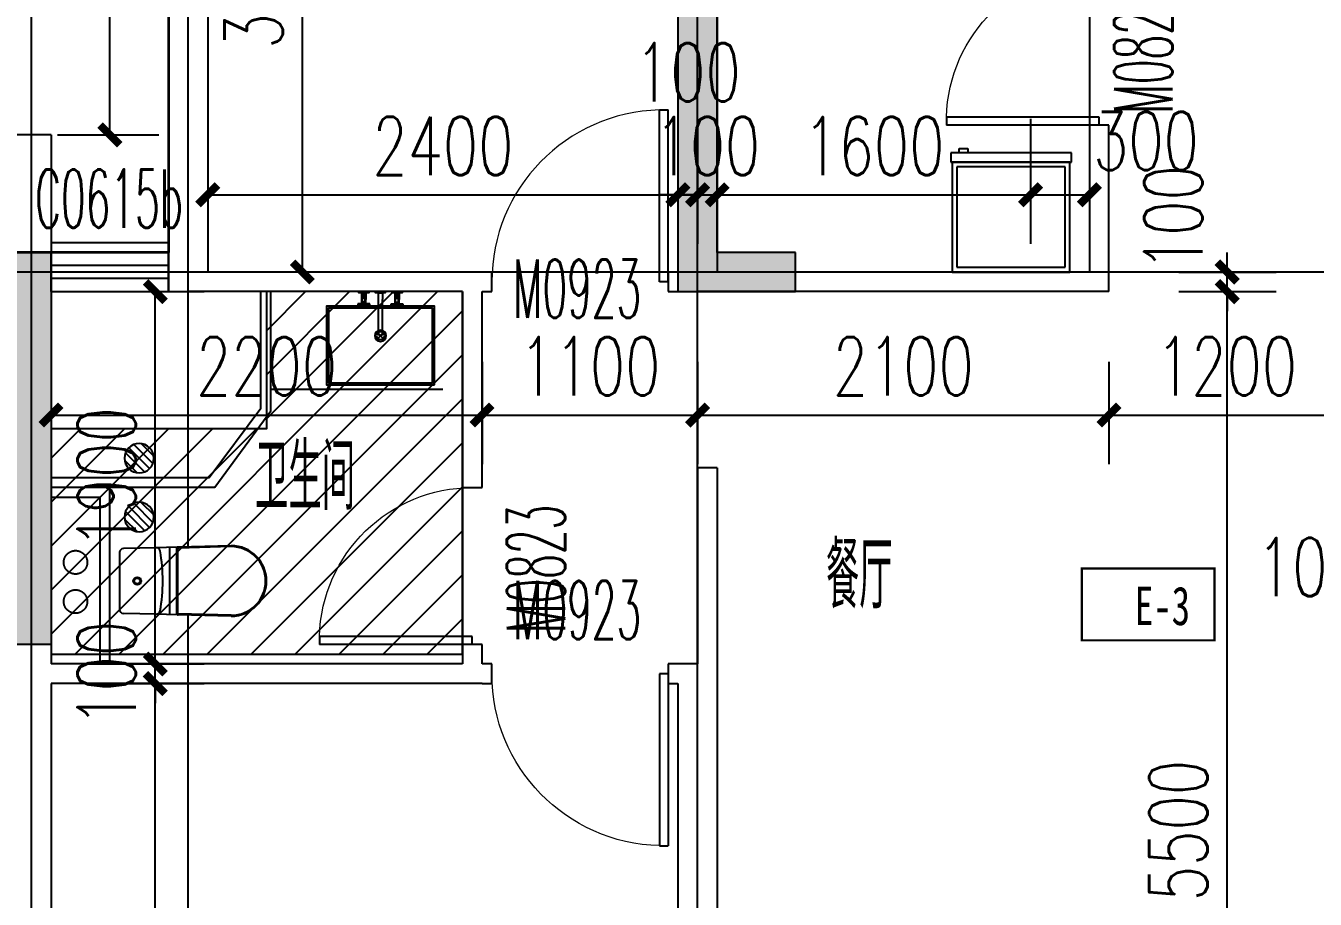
# Model space of a CAD drawing. Extents: x -59851 to 653804, y -249523 to 437614.
# Drawn here: x -16943 to -10361, y -107295 to -102838 of the extents above; entities that cross this region are included whole.
import ezdxf

# ---------------------------------------------------------------- set-up
doc = ezdxf.new("R2010")
doc.units = 0
doc.header["$LTSCALE"] = 1000
doc.header["$MEASUREMENT"] = 0
doc.linetypes.add('CONTINOUS', pattern=[0])
doc.linetypes.add('PS', pattern=[3200, 1500, -200, 1500])
doc.layers.add('33计全面积外廓线', color=21, linetype='Continuous', lineweight=35)
doc.layers.add('A-area(算全面积)', color=21, linetype='Continuous', plot=False)
doc.layers.add('A-area(算半面积)', color=23, linetype='Continuous', plot=False)
for name, color, linetype in [('A-Lvtry（卫生间）', 5, 'Continuous'), ('A-Lvtry（厨房）', 5, 'CONTINOUS'), ('A-第三道尺寸线', 105, 'Continuous'), ('A-线脚看线', 9, 'Continuous'), ('A-降板区域', 251, 'Continuous'), ('DOTE', 16, 'Continuous'), ('NL', 5, 'Continuous'), ('PS', 6, 'PS'), ('PUB_HATCH', 8, 'Continuous'), ('PUB_TEXT', 7, 'Continuous'), ('WALL', 2, 'Continuous'), ('WINDOW', 4, 'Continuous'), ('WINDOW_TEXT', 7, 'Continuous'), ('剪力墙', 6, 'Continuous'), ('户型标示', 7, 'Continuous')]:
    doc.layers.add(name, color=color, linetype=linetype)
doc.styles.add('_TCH_DIM_T3', font='SIMPLEX.shx', dxfattribs={"width": 0.705882, "bigfont": 'GBCBIG.shx'})
doc.styles.add('_TCH_WINDOW', font='SIMPLEX.shx', dxfattribs={"width": 0.7, "height": 3.5, "bigfont": 'GBCBIG.shx'})
doc.styles.get("Standard").update_dxf_attribs({"font": 'gbenor.shx', "width": 0.7, "bigfont": 'gbcbig.shx'})
doc.styles.add('黑体', font='simhei.ttf', dxfattribs={"width": 0.7})
doc.dimstyles.new('_TCH_ARCH&&100', dxfattribs={"dimtxt": 297.5, "dimasz": 100, "dimexe": 250, "dimexo": 300, "dimgap": 100, "dimtad": 1, "dimdec": 0, "dimzin": 0, "dimdsep": 46, "dimtxsty": '_TCH_DIM_T3', "dimblk": 'ARCHTICK', "dimcen": 0.09, "dimclrt": 7, "dimazin": 2, "dimtfac": 1, "dimtdec": 0, "dimtix": 1, "dimtmove": 2, "dimatfit": 3, "dimfxl": 0, "dimtolj": 1, "dimtzin": 0, "dimarcsym": 0})

# ---------------------------------------------------------------- blocks, each defined once
blk = doc.blocks.new('18fjlq0329')
at = {"layer": 'PUB_HATCH'}
for points in [[(-13013.7, -23644.5), (-13413.7, -23644.5), (-13413.7, -20744.5), (-13013.7, -20744.5), (-13013.7, -20544.5), (-13613.7, -20544.5), (-13613.7, -23844.5), (-13413.7, -23844.5), (-13013.7, -23844.5)], [(-17013.7, -23644.5), (-16813.7, -23644.5), (-16813.7, -25644.5), (-17013.7, -25644.5), (-17013.7, -23844.5)]]:
    blk.add_hatch(color=256, dxfattribs=at).paths.add_polyline_path(points)
at = {"layer": '剪力墙'}
for points in [[(-13013.7, -23644.5), (-13413.7, -23644.5), (-13413.7, -20744.5), (-13013.7, -20744.5), (-13013.7, -20544.5), (-13613.7, -20544.5), (-13613.7, -23844.5), (-13413.7, -23844.5), (-13013.7, -23844.5)], [(-17013.7, -23644.5), (-16813.7, -23644.5), (-16813.7, -25644.5), (-17013.7, -25644.5), (-17013.7, -23844.5)]]:
    blk.add_lwpolyline(points, close=True, dxfattribs=at)
blk = doc.blocks.new('zhouxianssceng0329')
at = {"layer": 'DOTE'}
for p, q in [((-16913.7, 132089.9), (-16913.7, 143398.2)), ((-16113.7, 132089.9), (-16113.7, 143398.2)), ((-13513.7, 132089.9), (-13513.7, 143398.2)), ((5501.3, 140298.2), (-44988.6, 140298.2))]:
    blk.add_line(p, q, dxfattribs=at)
blk = doc.blocks.new('_ArchTick')
at = {"color": 0, "linetype": 'ByBlock', "const_width": 0.4}
blk.add_lwpolyline([(-0.5, -0.5), (0.5, 0.5)], dxfattribs=at)
blk = doc.blocks.new('*D775')
at = {"layer": 'A-第三道尺寸线', "color": 0, "lineweight": -2, "transparency": 16777216}
for p, q in [((16931.5, 164421.8), (16931.5, 164804.1)), ((17031.5, 164421.8), (17031.5, 164804.1)), ((16931.5, 164554.1), (16831.5, 164554.1)), ((16931.5, 164554.1), (17031.5, 164554.1)), ((17031.5, 164554.1), (17131.5, 164554.1))]:
    blk.add_line(p, q, dxfattribs=at)
at = {"layer": 'Defpoints', "color": 0, "transparency": 16777216}
for p in [(17031.5, 164554.1), (16931.5, 164121.8), (17031.5, 164121.8)]:
    blk.add_point(p, dxfattribs=at)
at = {"layer": 'A-第三道尺寸线', "color": 0, "lineweight": -2, "transparency": 16777216, "xscale": 100, "yscale": 100, "zscale": 100}
blk.add_blockref('_ArchTick', (16931.5, 164554.1), dxfattribs=at)
at = {"layer": 'A-第三道尺寸线', "color": 0, "lineweight": -2, "transparency": 16777216, "xscale": 100, "yscale": 100, "zscale": 100, "rotation": 180}
blk.add_blockref('_ArchTick', (17031.5, 164554.1), dxfattribs=at)
at = {"layer": 'A-第三道尺寸线', "color": 7, "transparency": 16777216, "insert": (16656.5, 164829.1), "char_height": 297.5, "attachment_point": 5, "style": '_TCH_DIM_T3'}
blk.add_mtext('\\A1;100', dxfattribs=at)
blk = doc.blocks.new('zhenzheng1417hxt0329')
at = {"layer": 'A-area(算全面积)'}
blk.add_lwpolyline([(-17613.7, 20870.7), (-17613.7, 13970.7), (-16213.7, 13970.7), (-16213.5, 17270.6), (-15613.7, 17270.7), (-15613.7, 17070.7), (-5513.7, 17070.7), (-5513.7, 20870.7)], close=True, dxfattribs=at)
blk = doc.blocks.new('188xj0329')
at = {"layer": 'A-线脚看线'}
blk.add_lwpolyline([(-16813.7, -28216.7), (-16213.7, -28216.7)], dxfattribs=at)
blk = doc.blocks.new('_LV13')
at = {"color": 0}
for p, q in [((-0.071, 0.495), (-0.495, 0.071)), ((0.183, 0.465), (-0.465, -0.183)), ((0.354, 0.354), (-0.354, -0.354)), ((0.465, 0.183), (-0.183, -0.465)), ((0.495, -0.071), (0.071, -0.495))]:
    blk.add_line(p, q, dxfattribs=at)
blk.add_circle((0, 0), 0.5)
blk = doc.blocks.new('jfdsjjkjkh')
at = {"layer": 'NL', "ltscale": 0.5, "xscale": -150, "yscale": 150, "zscale": 150}
for p in [(-16363.7, 142438.3), (-16363.7, 142138.3)]:
    blk.add_blockref('_LV13', p, dxfattribs=at)
blk = doc.blocks.new('A$C2EEA3612')
at = {"linetype": 'Continuous'}
for p, q in [((-180, 570), (-172.9, 299.7)), ((-175, 570.2), (-168, 299.8)), ((175, 570.2), (168, 299.8)), ((180, 570), (172.9, 299.7)), ((-172.9, 299.7), (-171.1, 240)), ((-163, 295), (163, 295)), ((-163, 290), (163, 290)), ((172.9, 299.7), (171.1, 240)), ((-171.6, 255), (171.6, 255)), ((-171.1, 240), (-169.5, 186.6)), ((171.1, 240), (169.5, 186.6)), ((-169.5, 186.6), (-165.6, 19.4)), ((169.5, 186.6), (165.6, 19.4)), ((-145.6, 0), (145.6, 0))]:
    blk.add_line(p, q, dxfattribs=at)
for radius in [20, 15]:
    blk.add_circle((0, 90), radius, dxfattribs=at)
for centre, radius, start, end in [((0, 570), 180, 0, 180), ((0, 570), 175, 0, 180), ((-163, 300), 10, 181.7534, 270), ((-163, 300), 5, 181.7534, 270), ((163, 300), 5, 270, 358.2466), ((163, 300), 10, 270, 358.2466), ((-149.5, 187.2), 20, 99.85566, 181.7534), ((0, -673.3), 893.4, 80.14434, 99.85566), ((149.5, 187.2), 20, 358.2466, 80.14434), ((-145.6, 20), 20, 181.7534, 270), ((145.6, 20), 20, 270, 358.2466)]:
    blk.add_arc(centre, radius, start, end, dxfattribs=at)
blk = doc.blocks.new('g3wr')
at = {"color": 251}
blk.add_wipeout([(92376.5, 176270.3), (92376.5, 176416), (92376.5, 176561.6), (92382.1, 176575.5), (92395.9, 176581.5), (92459.4, 176583.5), (92576.3, 176580.9), (92666.2, 176588.6), (92736.4, 176588), (92946.5, 176596), (92946.5, 176591), (93056.8, 176558.2), (93056.8, 176558.2), (93126.5, 176416), (93075.6, 176297.8), (92946.5, 176236), (92831.5, 176244.5), (92676.2, 176243), (92576.3, 176251), (92395.9, 176250.4)], dxfattribs=at)
at = {"xscale": -1, "rotation": 270}
blk.add_blockref('A$C2EEA3612', (92376.5, 176416), dxfattribs=at)
blk = doc.blocks.new('BX1')
at = {"layer": 'A-Lvtry（卫生间）'}
for p, q in [((-560, 8), (-607.7, 8)), ((-607.7, 8), (-607.7, -608)), ((-560, -608), (-560, 8)), ((0, 0), (-560, 0)), ((0, -600), (0, 0)), ((-560, 0), (-560, -600)), ((-24, -24), (-536, -24)), ((-536, -24), (-536, -576)), ((-24, -576), (-24, -24)), ((-631.1, -564.3), (-631.1, -520)), ((-631.1, -520), (-607.7, -520)), ((-607.7, -520), (-607.7, -564.3)), ((-607.7, -564.3), (-631.1, -564.3)), ((-536, -576), (-24, -576)), ((-607.7, -608), (-560, -608)), ((-560, -600), (0, -600))]:
    blk.add_line(p, q, dxfattribs=at)
blk = doc.blocks.new('A$C12CE3BE6')
at = {"ltscale": 10}
for p, q in [((180, 469), (200, 469)), ((184.5, 442), (184.5, 469)), ((195.5, 442), (195.5, 469)), ((285.2, 469), (265.2, 469)), ((370, 469), (350, 469)), ((354.5, 442), (354.5, 469)), ((365.5, 442), (365.5, 469)), ((220, 412), (160, 412)), ((160, 412), (160, 405)), ((220, 405), (160, 405)), ((180, 412), (180, 435)), ((182.5, 422), (182.5, 442)), ((197.5, 442), (182.5, 442)), ((197.5, 422), (182.5, 422)), ((187, 412), (187, 422)), ((193, 412), (193, 422)), ((197.5, 422), (197.5, 442)), ((200, 412), (200, 435)), ((220, 405), (220, 412)), ((265.2, 260), (265.2, 435)), ((285.2, 260), (285.2, 435)), ((330, 412), (390, 412)), ((330, 405), (330, 412)), ((330, 405), (390, 405)), ((350, 412), (350, 435)), ((352.5, 422), (352.5, 442)), ((352.5, 442), (367.5, 442)), ((352.5, 422), (367.5, 422)), ((357, 412), (357, 422)), ((363, 412), (363, 422)), ((367.5, 422), (367.5, 442)), ((370, 412), (370, 435)), ((390, 412), (390, 405))]:
    blk.add_line(p, q, dxfattribs=at)
for p, q in [((260.9, 235.9), (289.1, 264.1)), ((260.9, 264.1), (289.1, 235.9))]:
    blk.add_line(p, q)
for points in [[(200, 435), (200, 469), (215, 469), (215, 475), (165, 475), (165, 469), (180, 469), (180, 435)], [(285.2, 435), (285.2, 469), (299.8, 469), (299.8, 475), (250.2, 475), (250.2, 469), (265.2, 469), (265.2, 435)], [(370, 435), (370, 469), (385, 469), (385, 475), (335, 475), (335, 469), (350, 469), (350, 435)]]:
    blk.add_lwpolyline(points, dxfattribs=at)
for points in [[(0, 0), (0, 400), (550, 400), (550, 0)], [(10, 10), (10, 390), (540, 390), (540, 10)]]:
    blk.add_lwpolyline(points, close=True)
for centre in [(190, 408.5), (360, 408.5)]:
    blk.add_circle(centre, 3.5, dxfattribs=at)
for radius in [29.1, 20]:
    blk.add_circle((275, 250), radius)
blk.add_arc((275.2, 260), 10, 180, 0, dxfattribs=at)
blk = doc.blocks.new('*D848')
at = {"layer": 'A-第三道尺寸线', "color": 0, "lineweight": -2, "transparency": 16777216}
for p, q in [((-11813.7, -103311.8), (-11813.7, -103950)), ((-11513.7, -103311.8), (-11513.7, -103950)), ((-11813.7, -103700), (-11513.7, -103700))]:
    blk.add_line(p, q, dxfattribs=at)
at = {"layer": 'Defpoints', "color": 0, "transparency": 16777216}
for p in [(-11813.7, -103011.8), (-11513.7, -103011.8), (-11513.7, -103700)]:
    blk.add_point(p, dxfattribs=at)
at = {"layer": 'A-第三道尺寸线', "color": 0, "lineweight": -2, "transparency": 16777216, "xscale": 100, "yscale": 100, "zscale": 100, "rotation": 180}
blk.add_blockref('_ArchTick', (-11813.7, -103700), dxfattribs=at)
at = {"layer": 'A-第三道尺寸线', "color": 0, "lineweight": -2, "transparency": 16777216, "xscale": 100, "yscale": 100, "zscale": 100}
blk.add_blockref('_ArchTick', (-11513.7, -103700), dxfattribs=at)
at = {"layer": 'A-第三道尺寸线', "color": 7, "transparency": 16777216, "insert": (-11224.7, -103425), "char_height": 297.5, "attachment_point": 5, "style": '_TCH_DIM_T3'}
blk.add_mtext('\\A1;300', dxfattribs=at)
blk = doc.blocks.new('*D849')
at = {"layer": 'A-第三道尺寸线', "color": 0, "lineweight": -2, "transparency": 16777216}
for p, q in [((-13413.7, -103311.8), (-13413.7, -103950)), ((-11813.7, -103311.8), (-11813.7, -103950)), ((-13413.7, -103700), (-11813.7, -103700))]:
    blk.add_line(p, q, dxfattribs=at)
at = {"layer": 'Defpoints', "color": 0, "transparency": 16777216}
for p in [(-13413.7, -103011.8), (-11813.7, -103011.8), (-11813.7, -103700)]:
    blk.add_point(p, dxfattribs=at)
at = {"layer": 'A-第三道尺寸线', "color": 0, "lineweight": -2, "transparency": 16777216, "xscale": 100, "yscale": 100, "zscale": 100, "rotation": 180}
blk.add_blockref('_ArchTick', (-13413.7, -103700), dxfattribs=at)
at = {"layer": 'A-第三道尺寸线', "color": 0, "lineweight": -2, "transparency": 16777216, "xscale": 100, "yscale": 100, "zscale": 100}
blk.add_blockref('_ArchTick', (-11813.7, -103700), dxfattribs=at)
at = {"layer": 'A-第三道尺寸线', "color": 7, "transparency": 16777216, "insert": (-12613.7, -103451.2), "char_height": 297.5, "attachment_point": 5, "style": '_TCH_DIM_T3'}
blk.add_mtext('\\A1;1600', dxfattribs=at)
blk = doc.blocks.new('*D850')
at = {"layer": 'A-第三道尺寸线', "color": 0, "lineweight": -2, "transparency": 16777216}
for p, q in [((-13513.7, -103311.8), (-13513.7, -103950)), ((-13413.7, -103311.8), (-13413.7, -103950)), ((-13513.7, -103700), (-13613.7, -103700)), ((-13513.7, -103700), (-13413.7, -103700)), ((-13413.7, -103700), (-13313.7, -103700))]:
    blk.add_line(p, q, dxfattribs=at)
at = {"layer": 'Defpoints', "color": 0, "transparency": 16777216}
for p in [(-13513.7, -103011.8), (-13413.7, -103011.8), (-13413.7, -103700)]:
    blk.add_point(p, dxfattribs=at)
at = {"layer": 'A-第三道尺寸线', "color": 0, "lineweight": -2, "transparency": 16777216, "xscale": 100, "yscale": 100, "zscale": 100}
blk.add_blockref('_ArchTick', (-13513.7, -103700), dxfattribs=at)
at = {"layer": 'A-第三道尺寸线', "color": 0, "lineweight": -2, "transparency": 16777216, "xscale": 100, "yscale": 100, "zscale": 100, "rotation": 180}
blk.add_blockref('_ArchTick', (-13413.7, -103700), dxfattribs=at)
at = {"layer": 'A-第三道尺寸线', "color": 7, "transparency": 16777216, "insert": (-13463.7, -103451.2), "char_height": 297.5, "attachment_point": 5, "style": '_TCH_DIM_T3'}
blk.add_mtext('\\A1;100', dxfattribs=at)
blk = doc.blocks.new('*D851')
at = {"layer": 'A-第三道尺寸线', "color": 0, "lineweight": -2, "transparency": 16777216}
for p, q in [((-13613.7, -103311.8), (-13613.7, -103950)), ((-13513.7, -103311.8), (-13513.7, -103950)), ((-13613.7, -103700), (-13713.7, -103700)), ((-13613.7, -103700), (-13513.7, -103700)), ((-13513.7, -103700), (-13413.7, -103700))]:
    blk.add_line(p, q, dxfattribs=at)
at = {"layer": 'Defpoints', "color": 0, "transparency": 16777216}
for p in [(-13613.7, -103011.8), (-13513.7, -103011.8), (-13513.7, -103700)]:
    blk.add_point(p, dxfattribs=at)
at = {"layer": 'A-第三道尺寸线', "color": 0, "lineweight": -2, "transparency": 16777216, "xscale": 100, "yscale": 100, "zscale": 100}
blk.add_blockref('_ArchTick', (-13613.7, -103700), dxfattribs=at)
at = {"layer": 'A-第三道尺寸线', "color": 0, "lineweight": -2, "transparency": 16777216, "xscale": 100, "yscale": 100, "zscale": 100, "rotation": 180}
blk.add_blockref('_ArchTick', (-13513.7, -103700), dxfattribs=at)
at = {"layer": 'A-第三道尺寸线', "color": 7, "transparency": 16777216, "insert": (-13563.7, -103075), "char_height": 297.5, "attachment_point": 5, "style": '_TCH_DIM_T3'}
blk.add_mtext('\\A1;100', dxfattribs=at)
blk = doc.blocks.new('*D852')
at = {"layer": 'A-第三道尺寸线', "color": 0, "lineweight": -2, "transparency": 16777216}
for p, q in [((-16013.7, -103311.8), (-16013.7, -103950)), ((-13613.7, -103311.8), (-13613.7, -103950)), ((-16013.7, -103700), (-13613.7, -103700))]:
    blk.add_line(p, q, dxfattribs=at)
at = {"layer": 'Defpoints', "color": 0, "transparency": 16777216}
for p in [(-16013.7, -103011.8), (-13613.7, -103011.8), (-13613.7, -103700)]:
    blk.add_point(p, dxfattribs=at)
at = {"layer": 'A-第三道尺寸线', "color": 0, "lineweight": -2, "transparency": 16777216, "xscale": 100, "yscale": 100, "zscale": 100, "rotation": 180}
blk.add_blockref('_ArchTick', (-16013.7, -103700), dxfattribs=at)
at = {"layer": 'A-第三道尺寸线', "color": 0, "lineweight": -2, "transparency": 16777216, "xscale": 100, "yscale": 100, "zscale": 100}
blk.add_blockref('_ArchTick', (-13613.7, -103700), dxfattribs=at)
at = {"layer": 'A-第三道尺寸线', "color": 7, "transparency": 16777216, "insert": (-14813.7, -103451.2), "char_height": 297.5, "attachment_point": 5, "style": '_TCH_DIM_T3'}
blk.add_mtext('\\A1;2400', dxfattribs=at)
blk = doc.blocks.new('*D853')
at = {"layer": 'A-第三道尺寸线', "color": 0, "lineweight": -2, "transparency": 16777216}
for p, q in [((-15206.7, -101094.3), (-15780.9, -101094.3)), ((-15530.9, -104094.3), (-15530.9, -101094.3)), ((-15206.7, -104094.3), (-15780.9, -104094.3))]:
    blk.add_line(p, q, dxfattribs=at)
at = {"layer": 'Defpoints', "color": 0, "transparency": 16777216}
for p in [(-15530.9, -101094.3), (-14906.7, -101094.3), (-14906.7, -104094.3)]:
    blk.add_point(p, dxfattribs=at)
at = {"layer": 'A-第三道尺寸线', "color": 0, "lineweight": -2, "transparency": 16777216, "xscale": 100, "yscale": 100, "zscale": 100}
for p, rotation in [((-15530.9, -101094.3), 90), ((-15530.9, -104094.3), 270)]:
    blk.add_blockref('_ArchTick', p, dxfattribs=dict(at, rotation=rotation))
at = {"layer": 'A-第三道尺寸线', "color": 7, "transparency": 16777216, "insert": (-15779.7, -102594.3), "char_height": 297.5, "attachment_point": 5, "rotation": 90, "style": '_TCH_DIM_T3'}
blk.add_mtext('\\A1;3000', dxfattribs=at)
blk = doc.blocks.new('*D854')
at = {"layer": 'A-第三道尺寸线', "color": 0, "lineweight": -2, "transparency": 16777216}
for p, q in [((-16813.7, -104552.8), (-16813.7, -105074)), ((-14613.7, -104552.8), (-14613.7, -105074)), ((-16813.7, -104824), (-14613.7, -104824))]:
    blk.add_line(p, q, dxfattribs=at)
at = {"layer": 'Defpoints', "color": 0, "transparency": 16777216}
for p in [(-16813.7, -104252.8), (-14613.7, -104252.8), (-14613.7, -104824)]:
    blk.add_point(p, dxfattribs=at)
at = {"layer": 'A-第三道尺寸线', "color": 0, "lineweight": -2, "transparency": 16777216, "xscale": 100, "yscale": 100, "zscale": 100, "rotation": 180}
blk.add_blockref('_ArchTick', (-16813.7, -104824), dxfattribs=at)
at = {"layer": 'A-第三道尺寸线', "color": 0, "lineweight": -2, "transparency": 16777216, "xscale": 100, "yscale": 100, "zscale": 100}
blk.add_blockref('_ArchTick', (-14613.7, -104824), dxfattribs=at)
at = {"layer": 'A-第三道尺寸线', "color": 7, "transparency": 16777216, "insert": (-15713.7, -104575.2), "char_height": 297.5, "attachment_point": 5, "style": '_TCH_DIM_T3'}
blk.add_mtext('\\A1;2200', dxfattribs=at)
blk = doc.blocks.new('*D855')
at = {"layer": 'A-第三道尺寸线', "color": 0, "lineweight": -2, "transparency": 16777216}
for p, q in [((-14613.7, -104552.8), (-14613.7, -105074)), ((-13513.7, -104552.8), (-13513.7, -105074)), ((-14613.7, -104824), (-13513.7, -104824))]:
    blk.add_line(p, q, dxfattribs=at)
at = {"layer": 'Defpoints', "color": 0, "transparency": 16777216}
for p in [(-14613.7, -104252.8), (-13513.7, -104252.8), (-13513.7, -104824)]:
    blk.add_point(p, dxfattribs=at)
at = {"layer": 'A-第三道尺寸线', "color": 0, "lineweight": -2, "transparency": 16777216, "xscale": 100, "yscale": 100, "zscale": 100, "rotation": 180}
blk.add_blockref('_ArchTick', (-14613.7, -104824), dxfattribs=at)
at = {"layer": 'A-第三道尺寸线', "color": 0, "lineweight": -2, "transparency": 16777216, "xscale": 100, "yscale": 100, "zscale": 100}
blk.add_blockref('_ArchTick', (-13513.7, -104824), dxfattribs=at)
at = {"layer": 'A-第三道尺寸线', "color": 7, "transparency": 16777216, "insert": (-14063.7, -104575.2), "char_height": 297.5, "attachment_point": 5, "style": '_TCH_DIM_T3'}
blk.add_mtext('\\A1;1100', dxfattribs=at)
blk = doc.blocks.new('*D856')
at = {"layer": 'A-第三道尺寸线', "color": 0, "lineweight": -2, "transparency": 16777216}
for p, q in [((-13513.7, -104552.8), (-13513.7, -105074)), ((-11413.7, -104552.8), (-11413.7, -105074)), ((-13513.7, -104824), (-11413.7, -104824))]:
    blk.add_line(p, q, dxfattribs=at)
at = {"layer": 'Defpoints', "color": 0, "transparency": 16777216}
for p in [(-13513.7, -104252.8), (-11413.7, -104252.8), (-11413.7, -104824)]:
    blk.add_point(p, dxfattribs=at)
at = {"layer": 'A-第三道尺寸线', "color": 0, "lineweight": -2, "transparency": 16777216, "xscale": 100, "yscale": 100, "zscale": 100, "rotation": 180}
blk.add_blockref('_ArchTick', (-13513.7, -104824), dxfattribs=at)
at = {"layer": 'A-第三道尺寸线', "color": 0, "lineweight": -2, "transparency": 16777216, "xscale": 100, "yscale": 100, "zscale": 100}
blk.add_blockref('_ArchTick', (-11413.7, -104824), dxfattribs=at)
at = {"layer": 'A-第三道尺寸线', "color": 7, "transparency": 16777216, "insert": (-12463.7, -104575.2), "char_height": 297.5, "attachment_point": 5, "style": '_TCH_DIM_T3'}
blk.add_mtext('\\A1;2100', dxfattribs=at)
blk = doc.blocks.new('*D857')
at = {"layer": 'A-第三道尺寸线', "color": 0, "lineweight": -2, "transparency": 16777216}
for p, q in [((-11413.7, -104552.8), (-11413.7, -105074)), ((-10213.7, -104552.8), (-10213.7, -105074)), ((-11413.7, -104824), (-10213.7, -104824))]:
    blk.add_line(p, q, dxfattribs=at)
at = {"layer": 'Defpoints', "color": 0, "transparency": 16777216}
for p in [(-11413.7, -104252.8), (-10213.7, -104252.8), (-10213.7, -104824)]:
    blk.add_point(p, dxfattribs=at)
at = {"layer": 'A-第三道尺寸线', "color": 0, "lineweight": -2, "transparency": 16777216, "xscale": 100, "yscale": 100, "zscale": 100, "rotation": 180}
blk.add_blockref('_ArchTick', (-11413.7, -104824), dxfattribs=at)
at = {"layer": 'A-第三道尺寸线', "color": 0, "lineweight": -2, "transparency": 16777216, "xscale": 100, "yscale": 100, "zscale": 100}
blk.add_blockref('_ArchTick', (-10213.7, -104824), dxfattribs=at)
at = {"layer": 'A-第三道尺寸线', "color": 7, "transparency": 16777216, "insert": (-10813.7, -104575.2), "char_height": 297.5, "attachment_point": 5, "style": '_TCH_DIM_T3'}
blk.add_mtext('\\A1;1200', dxfattribs=at)
blk = doc.blocks.new('*D858')
at = {"layer": 'A-第三道尺寸线', "color": 0, "lineweight": -2, "transparency": 16777216}
for p, q in [((-16635.7, -104194.3), (-16031.4, -104194.3)), ((-16281.4, -106094.3), (-16281.4, -104194.3)), ((-16635.7, -106094.3), (-16031.4, -106094.3))]:
    blk.add_line(p, q, dxfattribs=at)
at = {"layer": 'Defpoints', "color": 0, "transparency": 16777216}
for p in [(-16935.7, -104194.3), (-16281.4, -104194.3), (-16935.7, -106094.3)]:
    blk.add_point(p, dxfattribs=at)
at = {"layer": 'A-第三道尺寸线', "color": 0, "lineweight": -2, "transparency": 16777216, "xscale": 100, "yscale": 100, "zscale": 100}
for p, rotation in [((-16281.4, -104194.3), 90), ((-16281.4, -106094.3), 270)]:
    blk.add_blockref('_ArchTick', p, dxfattribs=dict(at, rotation=rotation))
at = {"layer": 'A-第三道尺寸线', "color": 7, "transparency": 16777216, "insert": (-16530.2, -105144.3), "char_height": 297.5, "attachment_point": 5, "rotation": 90, "style": '_TCH_DIM_T3'}
blk.add_mtext('\\A1;1900', dxfattribs=at)
blk = doc.blocks.new('*D859')
at = {"layer": 'A-第三道尺寸线', "color": 0, "lineweight": -2, "transparency": 16777216}
for p, q in [((-16281.4, -106094.3), (-16281.4, -105994.3)), ((-16635.7, -106094.3), (-16031.4, -106094.3)), ((-16281.4, -106194.3), (-16281.4, -106094.3)), ((-16635.7, -106194.3), (-16031.4, -106194.3)), ((-16281.4, -106194.3), (-16281.4, -106294.3))]:
    blk.add_line(p, q, dxfattribs=at)
at = {"layer": 'Defpoints', "color": 0, "transparency": 16777216}
for p in [(-16935.7, -106094.3), (-16281.4, -106094.3), (-16935.7, -106194.3)]:
    blk.add_point(p, dxfattribs=at)
at = {"layer": 'A-第三道尺寸线', "color": 0, "lineweight": -2, "transparency": 16777216, "xscale": 100, "yscale": 100, "zscale": 100}
for p, rotation in [((-16281.4, -106094.3), 270), ((-16281.4, -106194.3), 90)]:
    blk.add_blockref('_ArchTick', p, dxfattribs=dict(at, rotation=rotation))
at = {"layer": 'A-第三道尺寸线', "color": 7, "transparency": 16777216, "insert": (-16530.2, -106144.3), "char_height": 297.5, "attachment_point": 5, "rotation": 90, "style": '_TCH_DIM_T3'}
blk.add_mtext('\\A1;100', dxfattribs=at)
blk = doc.blocks.new('*D860')
at = {"layer": 'A-第三道尺寸线', "color": 0, "lineweight": -2, "transparency": 16777216}
for p, q in [((-16635.7, -106194.3), (-16031.4, -106194.3)), ((-16281.4, -109694.3), (-16281.4, -106194.3)), ((-16635.7, -109694.3), (-16031.4, -109694.3))]:
    blk.add_line(p, q, dxfattribs=at)
at = {"layer": 'Defpoints', "color": 0, "transparency": 16777216}
for p in [(-16935.7, -106194.3), (-16281.4, -106194.3), (-16935.7, -109694.3)]:
    blk.add_point(p, dxfattribs=at)
at = {"layer": 'A-第三道尺寸线', "color": 0, "lineweight": -2, "transparency": 16777216, "xscale": 100, "yscale": 100, "zscale": 100}
for p, rotation in [((-16281.4, -106194.3), 90), ((-16281.4, -109694.3), 270)]:
    blk.add_blockref('_ArchTick', p, dxfattribs=dict(at, rotation=rotation))
at = {"layer": 'A-第三道尺寸线', "color": 7, "transparency": 16777216, "insert": (-16530.2, -107944.3), "char_height": 297.5, "attachment_point": 5, "rotation": 90, "style": '_TCH_DIM_T3'}
blk.add_mtext('\\A1;3500', dxfattribs=at)
blk = doc.blocks.new('*D861')
at = {"layer": 'A-第三道尺寸线', "color": 0, "lineweight": -2, "transparency": 16777216}
for p, q in [((-10810.4, -104094.3), (-10810.4, -103994.3)), ((-11056.4, -104094.3), (-10560.4, -104094.3)), ((-10810.4, -104194.3), (-10810.4, -104094.3)), ((-11056.4, -104194.3), (-10560.4, -104194.3)), ((-10810.4, -104194.3), (-10810.4, -104294.3))]:
    blk.add_line(p, q, dxfattribs=at)
at = {"layer": 'Defpoints', "color": 0, "transparency": 16777216}
for p in [(-11356.4, -104094.3), (-10810.4, -104094.3), (-11356.4, -104194.3)]:
    blk.add_point(p, dxfattribs=at)
at = {"layer": 'A-第三道尺寸线', "color": 0, "lineweight": -2, "transparency": 16777216, "xscale": 100, "yscale": 100, "zscale": 100}
for p, rotation in [((-10810.4, -104094.3), 270), ((-10810.4, -104194.3), 90)]:
    blk.add_blockref('_ArchTick', p, dxfattribs=dict(at, rotation=rotation))
at = {"layer": 'A-第三道尺寸线', "color": 7, "transparency": 16777216, "insert": (-11085.4, -103819.3), "char_height": 297.5, "attachment_point": 5, "rotation": 90, "style": '_TCH_DIM_T3'}
blk.add_mtext('\\A1;100', dxfattribs=at)
blk = doc.blocks.new('*D862')
at = {"layer": 'A-第三道尺寸线', "color": 0, "lineweight": -2, "transparency": 16777216}
for p, q in [((-11056.4, -104194.3), (-10560.4, -104194.3)), ((-10810.4, -109694.3), (-10810.4, -104194.3)), ((-11056.4, -109694.3), (-10560.4, -109694.3))]:
    blk.add_line(p, q, dxfattribs=at)
at = {"layer": 'Defpoints', "color": 0, "transparency": 16777216}
for p in [(-11356.4, -104194.3), (-10810.4, -104194.3), (-11356.4, -109694.3)]:
    blk.add_point(p, dxfattribs=at)
at = {"layer": 'A-第三道尺寸线', "color": 0, "lineweight": -2, "transparency": 16777216, "xscale": 100, "yscale": 100, "zscale": 100}
for p, rotation in [((-10810.4, -104194.3), 90), ((-10810.4, -109694.3), 270)]:
    blk.add_blockref('_ArchTick', p, dxfattribs=dict(at, rotation=rotation))
at = {"layer": 'A-第三道尺寸线', "color": 7, "transparency": 16777216, "insert": (-11059.2, -106944.3), "char_height": 297.5, "attachment_point": 5, "rotation": 90, "style": '_TCH_DIM_T3'}
blk.add_mtext('\\A1;5500', dxfattribs=at)
blk = doc.blocks.new('*D1703')
at = {"layer": 'A-第三道尺寸线', "color": 0, "lineweight": -2, "transparency": 16777216}
for p, q in [((-16781.5, -101094.3), (-16262.9, -101094.3)), ((-16512.9, -103394.3), (-16512.9, -101094.3)), ((-16781.5, -103394.3), (-16262.9, -103394.3))]:
    blk.add_line(p, q, dxfattribs=at)
at = {"layer": 'Defpoints', "color": 0, "transparency": 16777216}
for p in [(-17081.5, -101094.3), (-16512.9, -101094.3), (-17081.5, -103394.3)]:
    blk.add_point(p, dxfattribs=at)
at = {"layer": 'A-第三道尺寸线', "color": 0, "lineweight": -2, "transparency": 16777216, "xscale": 100, "yscale": 100, "zscale": 100}
for p, rotation in [((-16512.9, -101094.3), 90), ((-16512.9, -103394.3), 270)]:
    blk.add_blockref('_ArchTick', p, dxfattribs=dict(at, rotation=rotation))
at = {"layer": 'A-第三道尺寸线', "color": 7, "transparency": 16777216, "insert": (-16761.7, -102244.3), "char_height": 297.5, "attachment_point": 5, "rotation": 90, "style": '_TCH_DIM_T3'}
blk.add_mtext('\\A1;2300', dxfattribs=at)
blk = doc.blocks.new('$DorLib2D$00000001')
for p, q in [((0.45, 0.975), (0.5, 0.975)), ((0.45, 0), (0.45, 0.975)), ((0.5, 0), (0.5, 0.975)), ((0.5, 0), (0.45, 0))]:
    blk.add_line(p, q)
at = {"lineweight": 13}
blk.add_arc((0.475, 0), 0.975, 91.46928, 180, dxfattribs=at)
blk = doc.blocks.new('$TCHSYS$WIN2D')
for p, q in [((-0.5, 0.5), (0.5, 0.5)), ((-0.5, 0.5), (-0.5, -0.5)), ((0.5, 0.5), (0.5, -0.5)), ((0.5, 0.167), (-0.5, 0.167)), ((0.5, -0.167), (-0.5, -0.167)), ((-0.5, -0.5), (0.5, -0.5))]:
    blk.add_line(p, q)
blk = doc.blocks.new('A4huhuxing')
at = {"layer": 'A-第三道尺寸线'}
dim = blk.add_linear_dim(base=(17031.5, 164554.1), p1=(16931.5, 164121.8), p2=(17031.5, 164121.8), angle=0, dimstyle='_TCH_ARCH&&100', dxfattribs=at)
dim.commit()
dim.dimension.update_dxf_attribs({"geometry": '*D775', "text_midpoint": (16656.5, 164829.1), "dimtype": 129})

msp = doc.modelspace()

# ---------------------------------------------------------------- linework, layer by layer
at = {"layer": '33计全面积外廓线'}
msp.add_lwpolyline([(-20113.7, -95694.3), (-16513.7, -95694.3), (-16513.7, -95294.3), (-8013.7, -95294.3), (-8013.7, -95694.3), (-4113.7, -95694.3), (-4113.7, -101094.3), (-4113.7, -101094.3), (-4113.7, -102394.3), (-10013.7, -102394.3), (-10013.7, -100894.3), (-15613.7, -100894.3), (-15613.7, -100694.3), (-16213.7, -100694.3), (-16213.7, -103994.3), (-17613.7, -103994.3)], dxfattribs=at)
at = {"layer": 'A-Lvtry（卫生间）', "ltscale": 3}
msp.add_line((-15692.3, -104692), (-14813.6, -104692), dxfattribs=at)
for points in [[(-16813.7, -105192), (-15978.2, -105192), (-15692.3, -104802.3), (-15692.3, -104194.3)], [(-16813.7, -105142), (-16006.9, -105142), (-15742.3, -104788.7), (-15742.3, -104194.3)]]:
    msp.add_lwpolyline(points, dxfattribs=at)
at = {"layer": 'PS', "ltscale": 0.5}
for centre in [(-16688.7, -105575.8), (-16688.7, -105775.8)]:
    msp.add_circle(centre, 60, dxfattribs=at)
at = {"layer": 'WALL'}
for p, q in [((-16213.7, -100894.3), (-16213.7, -103994.3)), ((-16013.7, -101094.3), (-16013.7, -104094.3)), ((-13613.7, -101094.3), (-13613.7, -104094.3)), ((-13413.7, -101094.3), (-13413.7, -104094.3)), ((-16813.7, -103394.3), (-17013.7, -103394.3)), ((-16813.7, -103394.3), (-16813.7, -103994.3)), ((-11413.7, -103344.3), (-11513.7, -103344.3)), ((-11513.7, -103344.3), (-11513.7, -104094.3)), ((-11413.7, -104194.3), (-11413.7, -103344.3)), ((-16813.7, -103994.3), (-16813.7, -104194.3)), ((-16213.7, -103994.3), (-16213.7, -104194.3)), ((-14613.7, -104094.3), (-16013.7, -104094.3)), ((-14563.7, -104094.3), (-14613.7, -104094.3)), ((-14563.7, -104194.3), (-14563.7, -104094.3)), ((-13613.7, -104094.3), (-13663.7, -104094.3)), ((-13663.7, -104094.3), (-13663.7, -104194.3)), ((-11513.7, -104094.3), (-13413.7, -104094.3)), ((-16813.7, -104194.3), (-16813.7, -106094.3)), ((-16213.7, -104194.3), (-16113.7, -104194.3)), ((-14713.7, -104194.3), (-16113.7, -104194.3)), ((-14713.7, -104194.3), (-14713.7, -105194.3)), ((-14613.7, -105194.3), (-14613.7, -104194.3)), ((-14613.7, -104194.3), (-14563.7, -104194.3)), ((-13663.7, -104194.3), (-13513.7, -104194.3)), ((-11413.7, -104194.3), (-13513.7, -104194.3)), ((-13513.7, -105094.3), (-13513.7, -106094.3)), ((-13413.7, -105094.3), (-13513.7, -105094.3)), ((-13413.7, -105094.3), (-13413.7, -106094.3)), ((-14713.7, -105194.3), (-14613.7, -105194.3)), ((-14613.7, -105994.3), (-14713.7, -105994.3)), ((-14713.7, -105994.3), (-14713.7, -106094.3)), ((-14613.7, -106094.3), (-14613.7, -105994.3)), ((-14713.7, -106094.3), (-16813.7, -106094.3)), ((-14563.7, -106094.3), (-14613.7, -106094.3)), ((-14563.7, -106194.3), (-14563.7, -106094.3)), ((-13513.7, -106094.3), (-13663.7, -106094.3)), ((-13663.7, -106094.3), (-13663.7, -106194.3)), ((-13413.7, -106094.3), (-13413.7, -109694.3)), ((-14613.7, -106194.3), (-16813.7, -106194.3)), ((-16813.7, -106194.3), (-16813.7, -109694.3)), ((-14613.7, -106194.3), (-14563.7, -106194.3)), ((-13663.7, -106194.3), (-13613.7, -106194.3)), ((-13613.7, -106194.3), (-13613.7, -109694.3))]:
    msp.add_line(p, q, dxfattribs=at)
for points in [[(-16513.7, -106094.3), (-16513.7, -105194.3), (-16813.7, -105194.3)], [(-16563.7, -106094.3), (-16563.7, -105244.3), (-16813.7, -105244.3)]]:
    msp.add_lwpolyline(points, dxfattribs=at)
at = {"layer": 'WINDOW'}
for p, q in [((-11513.7, -102544.3), (-11513.7, -103344.3)), ((-14713.7, -105194.3), (-14713.7, -105994.3))]:
    msp.add_line(p, q, dxfattribs=at)
at = {"layer": '户型标示', "color": 2, "const_width": 11.2}
msp.add_lwpolyline([(-11552.5, -105607.2), (-10874.8, -105607.2), (-10874.8, -105973.6), (-11552.5, -105973.6)], close=True, dxfattribs=at)

# ---------------------------------------------------------------- block references
for name, p in [('zhouxianssceng0329', (0, -244392.5)), ('18fjlq0329', (0, -80349.7))]:
    msp.add_blockref(name, p)
at = {"layer": 'A-Lvtry（卫生间）', "ltscale": 3, "extrusion": (0, 0, -1), "zscale": -1}
msp.add_blockref('A$C12CE3BE6', (14857.2, -104669.3), dxfattribs=at)
at = {"layer": 'A-Lvtry（厨房）', "extrusion": (-1.08889e-08, 3.92285e-11, 1), "rotation": 270}
msp.add_blockref('BX1', (-11613.6, -104094.3, 0), dxfattribs=at)
at = {"layer": 'WINDOW'}
ref = msp.add_blockref('$DorLib2D$00000001', (-11463.7, -102944.3), dxfattribs=dict(at, xscale=800, yscale=-800, zscale=800, rotation=270))
ref.add_attrib('A', 'M0823', (-11090, -103287.3), dxfattribs={"layer": 'WINDOW_TEXT', "height": 297.5, "rotation": 90, "style": '_TCH_WINDOW', "width": 0.494118})
ref = msp.add_blockref('$DorLib2D$00000001', (-14113.7, -104144.3), dxfattribs=dict(at, xscale=-900, yscale=-900, zscale=-900, rotation=180))
ref.add_attrib('A', 'M0923', (-14456.7, -104328.2), dxfattribs={"layer": 'WINDOW_TEXT', "height": 297.5, "style": '_TCH_WINDOW', "width": 0.494118})
ref = msp.add_blockref('$TCHSYS$WIN2D', (-16513.7, -104094.3), dxfattribs=dict(at, xscale=-600, yscale=200, zscale=-600, rotation=180))
ref.add_attrib('A', 'C0615b', (-16895.2, -103868), dxfattribs={"layer": 'WINDOW_TEXT', "height": 297.5, "style": '_TCH_WINDOW', "width": 0.494118})
ref = msp.add_blockref('$DorLib2D$00000001', (-14663.7, -105594.3), dxfattribs=dict(at, xscale=800, yscale=-800, zscale=800, rotation=270))
ref.add_attrib('A', 'M0823', (-14190, -105937.3), dxfattribs={"layer": 'WINDOW_TEXT', "height": 297.5, "rotation": 90, "style": '_TCH_WINDOW', "width": 0.494118})
ref = msp.add_blockref('$DorLib2D$00000001', (-14113.7, -106144.3), dxfattribs=dict(at, xscale=-900, yscale=900, zscale=-900, rotation=180))
ref.add_attrib('A', 'M0923', (-14456.7, -105968), dxfattribs={"layer": 'WINDOW_TEXT', "height": 297.5, "style": '_TCH_WINDOW', "width": 0.494118})

# ---------------------------------------------------------------- texts
at = {"layer": 'PUB_TEXT', "width": 0.7}
for s, p in [('卫生间', (-15772.3, -105308.5)), ('餐厅', (-12858.4, -105811.7))]:
    msp.add_text(s, height=337.59, dxfattribs=at).set_placement(p)
at = {"layer": '户型标示', "color": 2, "style": '黑体', "width": 0.7}
msp.add_text('E-3', height=197.15, dxfattribs=at).set_placement((-11281.3, -105896.2))

# ---------------------------------------------------------------- dimensions: what is measured, and where the dimension line sits
at = {"layer": 'A-第三道尺寸线'}
for p1, p2, distance, picture, middle in [((-17081.5, -103394.3), (-17081.5, -101094.3), -568.5, '*D1703', (-16761.7, -102244.3)), ((-14906.7, -104094.3), (-14906.7, -101094.3), 624.2, '*D853', (-15779.7, -102594.3)), ((-16013.7, -103011.8), (-13613.7, -103011.8), -688.2, '*D852', (-14813.7, -103451.2)), ((-13513.7, -103011.8), (-13413.7, -103011.8), -688.2, '*D850', (-13463.7, -103451.2)), ((-13413.7, -103011.8), (-11813.7, -103011.8), -688.2, '*D849', (-12613.7, -103451.2)), ((-16813.7, -104252.8), (-14613.7, -104252.8), -571.2, '*D854', (-15713.7, -104575.2)), ((-14613.7, -104252.8), (-13513.7, -104252.8), -571.2, '*D855', (-14063.7, -104575.2)), ((-13513.7, -104252.8), (-11413.7, -104252.8), -571.2, '*D856', (-12463.7, -104575.2)), ((-16935.7, -109694.3), (-16935.7, -106194.3), -654.3, '*D860', (-16530.2, -107944.3))]:
    dim = msp.add_aligned_dim(p1=p1, p2=p2, distance=distance, dimstyle='_TCH_ARCH&&100', dxfattribs=at)
    dim.commit()
    dim.dimension.update_dxf_attribs({"geometry": picture, "text_midpoint": middle})
for base, p1, p2, picture, middle in [((-13513.7, -103700), (-13613.7, -103011.8), (-13513.7, -103011.8), '*D851', (-13563.7, -103075)), ((-11513.7, -103700), (-11813.7, -103011.8), (-11513.7, -103011.8), '*D848', (-11224.7, -103425))]:
    dim = msp.add_linear_dim(base=base, p1=p1, p2=p2, angle=0, dimstyle='_TCH_ARCH&&100', dxfattribs=at)
    dim.commit()
    dim.dimension.update_dxf_attribs({"geometry": picture, "text_midpoint": middle, "dimtype": 161})

# ---------------------------------------------------------------- next in the draw order: block references
msp.add_blockref('A4huhuxing', (-27045.2, -270429.1))

# ---------------------------------------------------------------- next in the draw order: block references
for name, p in [('188xj0329', (0, -75727.5)), ('zhenzheng1417hxt0329', (0, -117964.9))]:
    msp.add_blockref(name, p)
at = {"layer": 'A-area(算半面积)'}
msp.add_blockref('jfdsjjkjkh', (0, -247482.6), dxfattribs=at)

# ---------------------------------------------------------------- next in the draw order: dimensions: what is measured, and where the dimension line sits
at = {"layer": 'A-第三道尺寸线'}
dim = msp.add_linear_dim(base=(-10810.4, -104094.3), p1=(-11356.4, -104194.3), p2=(-11356.4, -104094.3), angle=90, dimstyle='_TCH_ARCH&&100', dxfattribs=at)
dim.commit()
dim.dimension.update_dxf_attribs({"geometry": '*D861', "text_midpoint": (-11085.4, -103819.3), "dimtype": 161})
for p1, p2, distance, picture, middle in [((-11356.4, -109694.3), (-11356.4, -104194.3), -546, '*D862', (-11059.2, -106944.3)), ((-11413.7, -104252.8), (-10213.7, -104252.8), -571.2, '*D857', (-10813.7, -104575.2))]:
    dim = msp.add_aligned_dim(p1=p1, p2=p2, distance=distance, dimstyle='_TCH_ARCH&&100', dxfattribs=at)
    dim.commit()
    dim.dimension.update_dxf_attribs({"geometry": picture, "text_midpoint": middle})

# ---------------------------------------------------------------- next in the draw order: block references
at = {"layer": 'A-Lvtry（卫生间）', "ltscale": 3, "extrusion": (0, 0, -1), "zscale": -1, "rotation": 180}
msp.add_blockref('g3wr', (108840.2, 70745.3), dxfattribs=at)

# ---------------------------------------------------------------- next in the draw order: hatches: boundary and pattern name
at = {"layer": 'A-降板区域'}
h = msp.add_hatch(dxfattribs=at)
h.set_pattern_fill('ANSI31', color=256, scale=100)
h.set_pattern_definition([(45, (42421.34, 16153.95), (-112.2532, 112.2532), [])])
edge = h.paths.add_edge_path()
edge.add_line((-14713.7, -104194.3), (-15713.7, -104194.3))
edge.add_line((-15713.7, -104194.3), (-15713.7, -104894.3))
edge.add_line((-15713.7, -104894.3), (-16813.7, -104894.3))
edge.add_line((-16813.7, -104894.3), (-16813.7, -106044.3))
edge.add_line((-16813.7, -106044.3), (-14713.7, -106044.3))
edge.add_line((-14713.7, -106044.3), (-14713.7, -105994.3))
edge.add_line((-14713.7, -105994.3), (-14713.7, -104194.3))

# ---------------------------------------------------------------- next in the draw order: linework, layer by layer
msp.add_lwpolyline([(-14713.7, -104194.3), (-15713.7, -104194.3), (-15713.7, -104894.3), (-16813.7, -104894.3), (-16813.7, -106044.3), (-14713.7, -106044.3), (-14713.7, -105994.3), (-14713.7, -104194.3)], dxfattribs=at)

# ---------------------------------------------------------------- next in the draw order: dimensions: what is measured, and where the dimension line sits
at = {"layer": 'A-第三道尺寸线'}
for p1, p2, picture, middle in [((-16935.7, -106094.3), (-16935.7, -104194.3), '*D858', (-16530.2, -105144.3)), ((-16935.7, -106194.3), (-16935.7, -106094.3), '*D859', (-16530.2, -106144.3))]:
    dim = msp.add_aligned_dim(p1=p1, p2=p2, distance=-654.3, dimstyle='_TCH_ARCH&&100', dxfattribs=at)
    dim.commit()
    dim.dimension.update_dxf_attribs({"geometry": picture, "text_midpoint": middle})

doc.saveas('drawing.dxf')
